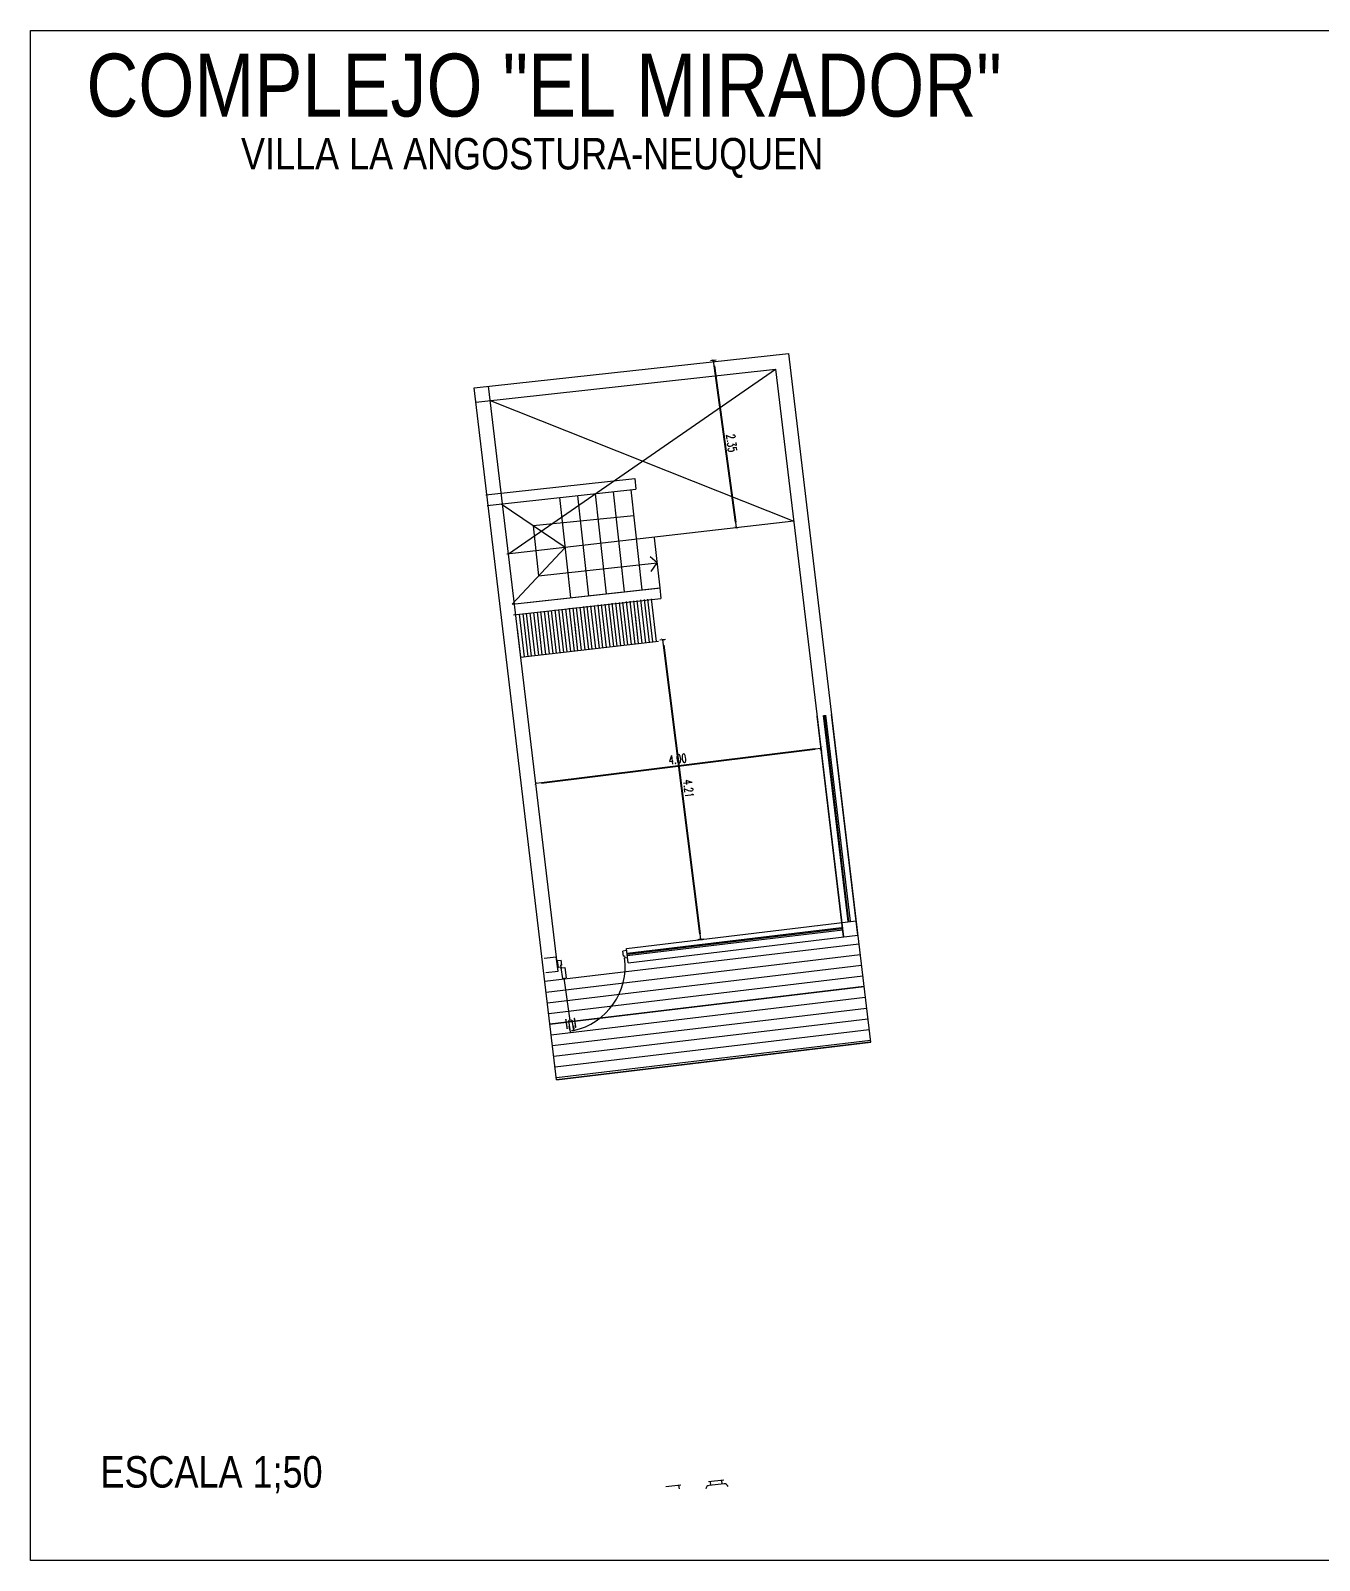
# Model space of a CAD drawing. Header units: millimetres. Extents: x 4525 to 9082, y 179 to 563.
# Drawn here: x 5369.83 to 5387.77, y 431.5 to 452.79 of the extents above; entities that cross this region are included whole.
import ezdxf

# ---------------------------------------------------------------- set-up
doc = ezdxf.new("R2010")
doc.units = ezdxf.units.MM
doc.header["$LTSCALE"] = 100
doc.layers.get('DEFPOINTS').update_dxf_attribs({"lineweight": 5})
for name, color, linetype, lineweight in [('003-Equipamiento', 251, 'Continuous', 9), ('004-Carpinterias', 1, 'Continuous', 18), ('006-Cotas parciales', 7, 'Continuous', 5), ('A01-Barrido', 250, 'Continuous', 5), ('A01-Carpinterias', 1, 'Continuous', 18), ('HATCH MUROS', 251, 'Continuous', 9)]:
    doc.layers.add(name, color=color, linetype=linetype, lineweight=lineweight)
doc.styles.add('AREAL', font='ARIALN.TTF')
doc.styles.add('COTAS', font='ROMANS.shx', dxfattribs={"width": 0.7})
doc.dimstyles.new('COTA40', dxfattribs={"dimscale": 0.4, "dimtxt": 0.3, "dimasz": 0.2, "dimexe": 0, "dimexo": 0, "dimgap": 0.09, "dimtad": 1, "dimzin": 0, "dimdsep": 46, "dimtxsty": 'COTAS', "dimblk1": 'COTA_N', "dimblk2": 'COTA_N', "dimsah": 1, "dimcen": 0.1, "dimclrd": 1, "dimclre": 8, "dimclrt": 5, "dimaunit": 1, "dimadec": 3, "dimazin": 0, "dimtfac": 1, "dimtix": 1, "dimtmove": 2, "dimatfit": 3, "dimldrblk": 'COTA_N', "dimfxl": 0, "dimtolj": 1, "dimtzin": 0, "dimarcsym": 0})

# ---------------------------------------------------------------- blocks, each defined once
blk = doc.blocks.new('COTA_N')
for p, q in [((-1, 0), (0, 0)), ((0, 0.5), (0, -0.5))]:
    blk.add_line(p, q)
at = {"const_width": 0.065}
blk.add_lwpolyline([(0.1414213562373163, 0.1414213562373021), (0.2828427124746327, 0.2828427124746187), (0, 0), (-0.1414213562373021, -0.1414213562373021), (-0.2828427124746185, -0.2828427124746185)], dxfattribs=at)
blk = doc.blocks.new('*D575')
at = {"layer": '006-Cotas parciales', "color": 1, "lineweight": -2, "ltscale": 100}
blk.add_line((5376.938986686926, 442.3185575286082), (5380.750320371641, 442.7913000244541), dxfattribs=at)
at = {"layer": 'DEFPOINTS', "color": 0, "ltscale": 100}
for p in [(5380.829711985747, 442.8011474408456), (5380.829711985747, 442.8011474408461), (5376.85959507282, 442.3087101122157)]:
    blk.add_point(p, dxfattribs=at)
at = {"layer": '006-Cotas parciales', "color": 1, "lineweight": -2, "ltscale": 100, "yscale": 0.08000000000000002, "zscale": 0.08000000000000007}
for p, xscale, rotation in [((5380.829711985747, 442.8011474408461), 0.08000000000000003, 7.070625202405801), ((5376.85959507282, 442.3087101122162), 0.08000000000000002, 187.0706252024058)]:
    blk.add_blockref('COTA_N', p, dxfattribs=dict(at, xscale=xscale, rotation=rotation))
at = {"layer": '006-Cotas parciales', "color": 5, "ltscale": 100, "insert": (5378.832836629613, 442.6501987134586), "char_height": 0.12, "attachment_point": 5, "rotation": 7.070625202405801, "style": 'COTAS'}
blk.add_mtext('\\A1;4.00', dxfattribs=at)
blk = doc.blocks.new('*D576')
at = {"layer": '006-Cotas parciales', "color": 1, "lineweight": -2, "ltscale": 100}
blk.add_line((5378.636715509871, 444.2348751372627), (5379.144104891818, 440.217504572279), dxfattribs=at)
at = {"layer": 'DEFPOINTS', "color": 0, "ltscale": 100}
for p in [(5378.626691234235, 444.3142446143806), (5379.154129167485, 440.138135095165), (5379.154129167469, 440.1381350951631)]:
    blk.add_point(p, dxfattribs=at)
at = {"layer": '006-Cotas parciales', "color": 1, "lineweight": -2, "ltscale": 100, "xscale": 0.08000000000000002, "yscale": 0.08000000000000002, "zscale": 0.08000000000000007}
for p, rotation in [((5378.62669123422, 444.3142446143787), 97.19827971644104), ((5379.154129167469, 440.1381350951631), 277.198279716441)]:
    blk.add_blockref('COTA_N', p, dxfattribs=dict(at, rotation=rotation))
at = {"layer": '006-Cotas parciales', "color": 5, "ltscale": 100, "insert": (5378.985653573384, 442.2382189855526), "char_height": 0.12, "attachment_point": 5, "rotation": 277.19827971644105, "style": 'COTAS'}
blk.add_mtext('\\A1;4.21', dxfattribs=at)
blk = doc.blocks.new('*D581')
at = {"layer": '006-Cotas parciales', "color": 1, "lineweight": -2, "ltscale": 100}
blk.add_line((5379.343558670384, 448.1220828132826), (5379.638962124557, 445.9480657091821), dxfattribs=at)
at = {"layer": 'DEFPOINTS', "color": 0, "ltscale": 100}
for p in [(5379.33278732519, 448.2013543600237), (5379.649733469787, 445.868794162446), (5379.649733469769, 445.8687941624435)]:
    blk.add_point(p, dxfattribs=at)
at = {"layer": '006-Cotas parciales', "color": 1, "lineweight": -2, "ltscale": 100, "yscale": 0.08000000000000002, "zscale": 0.08000000000000007}
for p, xscale, rotation in [((5379.332787325172, 448.2013543600212), 0.08000000000000002, 97.73790831095839), ((5379.649733469769, 445.8687941624435), 0.08000000000000003, 277.7379083109584)]:
    blk.add_blockref('COTA_N', p, dxfattribs=dict(at, xscale=xscale, rotation=rotation))
at = {"layer": '006-Cotas parciales', "color": 5, "ltscale": 100, "insert": (5379.586386253557, 447.0479998754859), "char_height": 0.12, "attachment_point": 5, "rotation": 277.7379083109584, "style": 'COTAS'}
blk.add_mtext('\\A1;2.35', dxfattribs=at)

msp = doc.modelspace()

# ---------------------------------------------------------------- linework, layer by layer
at = {"layer": '003-Equipamiento'}
for p, q in [((5378.669353497417, 432.5238238639309), (5378.879799026506, 432.5470357278846)), ((5378.858689201256, 432.4944041165252), (5378.853207511052, 432.544102718845)), ((5379.476182173966, 432.6128160682227), (5379.265736648673, 432.5896041698771)), ((5379.481663872295, 432.5631174667984), (5379.271218347001, 432.5399055684525)), ((5379.297809861975, 432.542838581838), (5379.292328163649, 432.5925371832619)), ((5379.455072357318, 432.5601844534131), (5379.449590658993, 432.6098830548372))]:
    msp.add_line(p, q, dxfattribs=at)
for centre, start, end in [((5379.276700045329, 432.4902069670302), 96.29421578275976, 179.1691994338299), ((5379.487145570623, 432.5134188653738), 13.41923213163287, 96.29421578275976)]:
    msp.add_arc(centre, 0.05, start, end, dxfattribs=at)
at = {"layer": '004-Carpinterias', "linetype": 'Continuous', "extrusion": (-0.02102444757590097, 0.1444198270646843, 0.9892931244857284)}
for p, q in [((5377.234795281975, 439.5977945160265, 1.951160291057041), (5377.213417626393, 439.7446405775342, 1.929268967170165)), ((5377.262615118225, 439.7503030999014, 3.847897563919751), (5377.283992773806, 439.6034570383934, 3.869788887806627)), ((5377.341086874297, 439.0134355361458, 2.03872558660442), (5377.255576251971, 439.6008197821774, 1.951160291056957)), ((5377.343821327749, 438.8488795864777, 2.062806045244221), (5377.320305904299, 439.0104102699954, 2.038725586604434)), ((5377.361867844293, 439.0164608022959, 2.038725586604505), (5377.383245499875, 438.8696147407886, 2.060616910491325))]:
    msp.add_line(p, q, dxfattribs=at)
at = {"layer": '004-Carpinterias', "color": 1, "linetype": 'Continuous', "extrusion": (-0.02102444757590097, 0.1444198270646843, 0.9892931244857284)}
for p, q in [((5377.361867844294, 439.0164608022962, 2.038725586604491), (5377.320305904299, 439.0104102699954, 2.038725586604434)), ((5377.331992345503, 438.9301344948951, 2.050692832949215), (5377.322096645456, 438.9286938919587, 2.050692832949286)), ((5377.322096645572, 438.9286938919758, 2.050692832949286), (5377.328937502678, 438.8817031015944, 2.057698064149809)), ((5377.33883320273, 438.8831437044716, 2.057698064158478), (5377.328937502688, 438.8817031015359, 2.057698064158535)), ((5377.383245499875, 438.8696147407883, 2.060616910491353), (5377.356527109934, 438.8657251128888, 2.060616910491325)), ((5377.373554285725, 438.9361850272296, 2.050692832949201), (5377.383449985768, 438.9376256301641, 2.050692832949286)), ((5377.38039514284, 438.8891942367895, 2.057698064158449), (5377.390290842881, 438.8906348397246, 2.057698064158421)), ((5377.383449985649, 438.937625630147, 2.050692832949258), (5377.390290842873, 438.8906348397826, 2.057698064149781))]:
    msp.add_line(p, q, dxfattribs=at)
at = {"layer": '004-Carpinterias', "color": 1, "linetype": 'Continuous'}
msp.add_line((5377.383245499876, 438.8696147407886, 2.060616910491353), (5377.356527109934, 438.8657251128888, 2.060616910491325), dxfattribs=at)
at = {"layer": '004-Carpinterias', "ltscale": 0.01, "const_width": 0.02, "elevation": 2.060616905342868}
for points in [[(5377.3966281788, 439.0484078428635), (5377.416796619884, 438.9098680423446)], [(5377.277879778385, 439.031120607653), (5377.298048219468, 438.8925808071338)]]:
    msp.add_lwpolyline(points, dxfattribs=at)
at = {"layer": 'A01-Barrido', "linetype": 'Continuous', "extrusion": (-0.02102444757590097, 0.1444198270646843, 0.9892931244857284)}
msp.add_circle((-5384.473027315845, 336.1312142370228, -47.63648413398302), 0.007500008106809762, dxfattribs=at)
msp.add_arc((-5384.44953726283, 336.1164700062507, -47.63648413398286), 0.9160055875241548, 94.09987707240775, 179.6662266810925, dxfattribs=at)
at = {"layer": 'A01-Carpinterias', "linetype": 'Continuous', "extrusion": (-0.02102444757590097, 0.1444198270646843, 0.9892931244857284)}
for p, q in [((5378.121801376531, 439.9847599224228, 3.831930307172448), (5378.072322881716, 439.9775569085331, 3.831930307172349)), ((5378.082299115594, 439.9090287835285, 3.842146252798861), (5378.072322881716, 439.9775569085331, 3.831930307172349)), ((5378.082299115594, 439.9090287835285, 3.842146252798861), (5378.09714266578, 439.9111896879492, 3.842146252798861)), ((5378.09714266578, 439.9111896879492, 3.842146252798861), (5378.10141820211, 439.8818204385881, 3.846524523097108)), ((5378.121801376532, 439.9847599224237, 3.831930307172335), (5378.123226553569, 439.9749701849893, 3.833389728764906)), ((5377.161919557963, 439.8450215954178, 1.913520623936215), (5377.211398004702, 439.8522246023098, 1.913520623936101)), ((5377.176171328314, 439.7471242213302, 1.928114839823344), (5377.161919557963, 439.8450215954178, 1.913520623936215)), ((5377.210806225024, 439.7521663238245, 1.928114839823245), (5377.176171328314, 439.7471242213302, 1.928114839823344)), ((5377.221374238581, 439.7836964773064, 1.923736569562443), (5377.206530688397, 439.7815355728856, 1.923736569562486)), ((5377.206530688397, 439.7815355728856, 1.923736569562486), (5377.210806225024, 439.7521663238245, 1.928114839823245)), ((5377.221374238581, 439.7836964773064, 1.923736569562443), (5377.211398004702, 439.8522246023098, 1.913520623936101)), ((5377.221053178232, 439.7442525676003, 3.847897563919779), (5377.262615118225, 439.7503030999014, 3.847897563919751)), ((5378.10141820211, 439.8818204385881, 3.846524523097108), (5378.136053146917, 439.8868625480839, 3.84652452309708)), ((5378.136053146917, 439.8868625480839, 3.84652452309708), (5378.134627969879, 439.8966522855177, 3.845065101504622)), ((5377.234795281975, 439.5977945160265, 1.951160291057041), (5377.276357221967, 439.6038450483273, 1.951160291057013))]:
    msp.add_line(p, q, dxfattribs=at)
at = {"layer": 'HATCH MUROS', "color": 4, "linetype": 'ByBlock', "ltscale": 100}
for p, q in [((5369.829516947051, 452.7894059098998), (5407.386818055351, 452.7894059098998)), ((5369.829516947051, 431.4970564408104), (5369.829516947051, 452.7894059098998)), ((5407.386818055351, 431.4970564408104), (5369.829516947051, 431.4970564408104))]:
    msp.add_line(p, q, dxfattribs=at)
at = {"layer": 'HATCH MUROS', "color": 0, "ltscale": 100}
for p, q in [((5376.002360256007, 447.8185397321502, 1.918628596749272), (5380.375892073112, 448.2969663420498, 1.918628596749272)), ((5376.024108789146, 447.6197257454539, 1.918628596749272), (5380.198826619554, 448.0764038222147, 1.918628596749272)), ((5376.165474254545, 446.3274348319234, 1.918628596749272), (5378.237908521774, 446.5541412427082, 1.918628596749272)), ((5376.181785654401, 446.178324341901, 1.918628596749272), (5378.254219921628, 446.4050307526851, 1.918628596749272)), ((5377.191442195349, 446.288772047839, 1.918628596749272), (5377.343635365624, 444.8970690475136, 1.918628596749272)), ((5377.439959678861, 446.315957714278, 1.918628596749272), (5377.592152849134, 444.9242547139517, 1.918628596749272)), ((5377.688477162372, 446.3431433807161, 1.918628596749272), (5377.840670332645, 444.9514403803902, 1.918628596749272)), ((5377.936994645882, 446.3703290471541, 1.918628596749272), (5378.089187816156, 444.9786260468283, 1.918628596749272)), ((5378.18551212939, 446.3975147135918, 1.918628596749272), (5378.337705299665, 445.0058117132664, 1.918628596749272)), ((5378.185512129389, 446.397514713592, 1.918628596749272), (5378.337705299663, 445.0058117132664, 1.918628596749272)), ((5377.267538780487, 445.5929205476766, 1.918628596749272), (5376.380599641097, 446.200072875039, 1.918628596749272)), ((5380.453060883151, 445.9605160502888, 1.918628596749272), (5376.456719507081, 445.5042239215997, 1.918628596749272)), ((5378.510126198034, 445.7288488798669, 1.918628596749272), (5378.586222783171, 445.0329973797042, 1.918628596749272)), ((5377.267538780487, 445.5929205476766, 1.918628596749272), (5376.532839373067, 444.8083749681604, 1.918628596749272)), ((5376.532839373066, 444.8083749681604, 1.918628596749272), (5378.586222783251, 445.0329973789696, 1.918628596749272)), ((5376.532839373066, 444.8083749681604, 1.918628596749272), (5378.557007093944, 445.0298014356164, 1.918628596749272)), ((5376.549150772919, 444.659264478138, 1.918628596749272), (5378.602534183026, 444.88388688968, 1.918628596749272)), ((5377.771290274318, 444.8010315063985, 1.918628596749272), (5377.840524428143, 444.205039365558, 1.918628596749272)), ((5377.820956286054, 444.8068010192179, 1.918628596749272), (5377.890190439879, 444.2108088783767, 1.918628596749272)), ((5377.870622297793, 444.8125705320368, 1.918628596749272), (5377.939856451616, 444.2165783911954, 1.918628596749272)), ((5377.920288309529, 444.8183400448552, 1.918628596749272), (5377.989522463353, 444.222347904014, 1.918628596749272)), ((5377.969954321264, 444.8241095576737, 1.918628596749272), (5378.03918847509, 444.228117416833, 1.918628596749272)), ((5378.019620333002, 444.8298790704931, 1.918628596749272), (5378.088854486828, 444.2338869296519, 1.918628596749272)), ((5378.069286344738, 444.8356485833115, 1.918628596749272), (5378.138520498563, 444.2396564424706, 1.918628596749272)), ((5378.118952356475, 444.8414180961307, 1.918628596749272), (5378.1881865103, 444.2454259552892, 1.918628596749272)), ((5378.168618368213, 444.8471876089494, 1.918628596749272), (5378.237852522037, 444.2511954681082, 1.918628596749272)), ((5378.218284379948, 444.8529571217683, 1.918628596749272), (5378.287518533773, 444.2569649809269, 1.918628596749272)), ((5378.267950391685, 444.8587266345872, 1.918628596749272), (5378.337184545509, 444.2627344937458, 1.918628596749272)), ((5378.267950391684, 444.858726634587, 1.918628596749272), (5378.337184545508, 444.2627344937455, 1.918628596749272)), ((5378.317616403419, 444.8644961474054, 1.918628596749272), (5378.386850557244, 444.2685040065645, 1.918628596749272)), ((5378.367282415155, 444.8702656602241, 1.918628596749272), (5378.436516568981, 444.2742735193831, 1.918628596749272)), ((5378.416948426892, 444.8760351730432, 1.918628596749272), (5378.486182580717, 444.2800430322018, 1.918628596749272)), ((5378.416948426892, 444.876035173043, 1.918628596749272), (5378.486182580717, 444.2800430322018, 1.918628596749272)), ((5378.466614438627, 444.8818046858619, 1.918628596749272), (5378.535848592453, 444.2858125450205, 1.918628596749272)), ((5376.628972004377, 444.6683327115664, 1.918628596749272), (5376.698206158202, 444.0723405707259, 1.918628596749272)), ((5376.678638016113, 444.6741022243855, 1.918628596749272), (5376.747872169938, 444.0781100835443, 1.918628596749272)), ((5376.72830402785, 444.6798717372042, 1.918628596749272), (5376.797538181675, 444.0838795963633, 1.918628596749272)), ((5376.777970039587, 444.6856412500229, 1.918628596749272), (5376.847204193412, 444.0896491091822, 1.918628596749272)), ((5376.827636051325, 444.6914107628418, 1.918628596749272), (5376.896870205148, 444.0954186220006, 1.918628596749272)), ((5376.87730206306, 444.6971802756607, 1.918628596749272), (5376.946536216885, 444.1011881348198, 1.918628596749272)), ((5376.926968074797, 444.7029497884792, 1.918628596749272), (5376.996202228621, 444.1069576476385, 1.918628596749272)), ((5376.976634086533, 444.7087193012981, 1.918628596749272), (5377.045868240358, 444.1127271604574, 1.918628596749272)), ((5377.02630009827, 444.714488814117, 1.918628596749272), (5377.095534252094, 444.1184966732758, 1.918628596749272)), ((5377.075966110006, 444.7202583269355, 1.918628596749272), (5377.145200263831, 444.1242661860948, 1.918628596749272)), ((5377.125632121742, 444.7260278397544, 1.918628596749272), (5377.194866275569, 444.1300356989137, 1.918628596749272)), ((5377.175298133479, 444.7317973525733, 1.918628596749272), (5377.244532287304, 444.1358052117321, 1.918628596749272)), ((5377.224964145218, 444.7375668653922, 1.918628596749272), (5377.294198299041, 444.141574724551, 1.918628596749272)), ((5377.274630156953, 444.7433363782109, 1.918628596749272), (5377.343864310778, 444.14734423737, 1.918628596749272)), ((5377.324296168688, 444.7491058910296, 1.918628596749272), (5377.393530322514, 444.1531137501887, 1.918628596749272)), ((5377.373962180426, 444.7548754038488, 1.918628596749272), (5377.44319633425, 444.1588832630073, 1.918628596749272)), ((5377.423628192162, 444.7606449166672, 1.918628596749272), (5377.492862345987, 444.1646527758263, 1.918628596749272)), ((5377.473294203901, 444.7664144294864, 1.918628596749272), (5377.542528357725, 444.1704222886454, 1.918628596749272)), ((5377.522960215638, 444.772183942305, 1.918628596749272), (5377.592194369461, 444.1761918014641, 1.918628596749272)), ((5377.572626227373, 444.777953455124, 1.918628596749272), (5377.641860381198, 444.1819613142825, 1.918628596749272)), ((5377.622292239109, 444.7837229679427, 1.918628596749272), (5377.691526392935, 444.1877308271017, 1.918628596749272)), ((5377.671958250845, 444.7894924807611, 1.918628596749272), (5377.74119240467, 444.1935003399204, 1.918628596749272)), ((5377.721624262582, 444.79526199358, 1.918628596749272), (5377.790858416406, 444.1992698527391, 1.918628596749272)), ((5377.844089165068, 444.607664995659, 1.918628596749272), (5377.890190439879, 444.2108088783767, 1.918628596749272)), ((5378.042753212015, 444.6307430469342, 1.918628596749272), (5378.088854486828, 444.2338869296519, 1.918628596749272)), ((5378.191751247225, 444.6480515853905, 1.918628596749272), (5378.237852522037, 444.2511954681082, 1.918628596749272)), ((5378.241417258962, 444.6538210982094, 1.918628596749272), (5378.287518533773, 444.2569649809269, 1.918628596749272)), ((5378.340749282432, 444.6653601238468, 1.918628596749272), (5378.386850557244, 444.2685040065645, 1.918628596749272)), ((5378.39041529417, 444.6711296366657, 1.918628596749272), (5378.436516568981, 444.2742735193831, 1.918628596749272)), ((5378.440081305905, 444.6768991494842, 1.918628596749272), (5378.486182580717, 444.2800430322018, 1.918628596749272)), ((5376.602438871653, 444.4634271751893, 1.918628596749272), (5376.648540146465, 444.066571057907, 1.918628596749272)), ((5376.8011029186, 444.4865052264645, 1.918628596749272), (5376.847204193412, 444.0896491091822, 1.918628596749272)), ((5376.999766965547, 444.5095832777398, 1.918628596749272), (5377.045868240359, 444.1127271604574, 1.918628596749272)), ((5377.198431012494, 444.532661329015, 1.918628596749272), (5377.244532287304, 444.1358052117324, 1.918628596749272)), ((5377.397095059439, 444.5557393802899, 1.918628596749272), (5377.44319633425, 444.1588832630073, 1.918628596749272)), ((5377.546093094649, 444.5730479187465, 1.918628596749272), (5377.592194369461, 444.1761918014641, 1.918628596749272)), ((5377.595759106386, 444.5788174315651, 1.918628596749272), (5377.641860381198, 444.1819613142825, 1.918628596749272)), ((5376.648540146465, 444.066571057907, 1.918628596749272), (5378.56940567757, 444.2897065329697, 1.918628596749272)), ((5378.145772144216, 439.816270866811, 1.918628596749272), (5378.122051875956, 440.0148592573912, 1.918628596749272)), ((5377.169851205666, 439.6997025901046, 1.918628596749272), (5377.146130937405, 439.8982909806859, 1.918628596749272)), ((5381.427565902498, 439.4831938558692, 1.918628596749272), (5377.058106926134, 438.9612865139015, 1.918628596749272)), ((5381.427565902498, 439.4831938558702, 1.918628596749272), (5377.058106926134, 438.9612865139025, 1.918628596749272)), ((5377.058106926134, 438.9612865139025, 1.918628596749272), (5381.427051518921, 439.4831324156389, 1.918628596749272)), ((5377.058106926134, 438.9612865139035, 1.918628596749272), (5381.427051518921, 439.4831324156399, 1.918628596749272)), ((5381.519885061755, 438.7086764516692, 1.918628596749272), (5377.150426085392, 438.1867691097015, 1.918628596749272)), ((5381.519885061755, 438.7086764516702, 1.918628596749272), (5377.150426085392, 438.1867691097025, 1.918628596749272)), ((5377.150426085392, 438.1867691097025, 1.918628596749272), (5381.519370678178, 438.7086150114389, 1.918628596749272)), ((5377.150426085392, 438.1867691097036, 1.918628596749272), (5381.519370678178, 438.7086150114399, 1.918628596749272))]:
    msp.add_line(p, q, dxfattribs=at)
at = {"layer": 'HATCH MUROS', "color": 0, "linetype": 'ByBlock', "ltscale": 100}
for p, q in [((5380.377399535237, 448.2971312453874, 1.918628596749272), (5381.078089188785, 442.4077913165128, 1.918628596749272)), ((5376.479015983622, 445.5067696767756, 1.918628596749272), (5380.198826619554, 448.0764038222147, 1.918628596749272)), ((5380.198826619554, 448.0764038222147, 1.918628596749272), (5380.879495921762, 442.3841119100003, 1.918628596749272)), ((5377.150426085388, 438.1867691097011, 1.918628596749272), (5376.002360256007, 447.8185397321502, 1.918628596749272)), ((5377.169845008105, 439.6997018498406, 1.918628596749272), (5376.200948652558, 447.842260001124, 1.918628596749272)), ((5376.224829695609, 447.6416828791459, 1.918628596749272), (5380.453060883151, 445.9605160502888, 1.918628596749272)), ((5378.237908521774, 446.5541412427082, 1.918628596749272), (5378.254219921628, 446.4050307526851, 1.918628596749272)), ((5378.586222783171, 445.032997379704, 1.918628596749272), (5378.602534183025, 444.8838868896816, 1.918628596749272)), ((5381.142993929958, 440.1742201222065, 1.918628596749272), (5380.775112191634, 443.2474168468058, 1.918628596749272)), ((5381.341576183251, 440.1979917161162, 1.918628596749272), (5380.973694444928, 443.2711884407155, 1.918628596749272)), ((5380.879495921762, 442.3841119100003, 1.918628596749272), (5381.142700774647, 440.1742371651641, 1.918628596749272)), ((5381.078089188785, 442.4077913165128, 1.918628596749272), (5381.520745225998, 438.7087301264713, 1.918628596749272)), ((5378.122051875956, 440.0148592573914, 1.918628596749272), (5381.31785591499, 440.3965801066974, 1.918628596749272)), ((5378.145772144216, 439.81627086681, 1.918628596749272), (5381.341576183251, 440.1979917161162, 1.918628596749272)), ((5378.147039175006, 439.816422206524, 1.918628596749272), (5381.342843214042, 440.1981430558303, 1.918628596749272)), ((5376.976787829496, 439.8780638972395, 1.918628596749272), (5377.146130937405, 439.8982909806858, 1.918628596749272)), ((5377.000508097757, 439.6794755066583, 1.918628596749272), (5377.169851205666, 439.6997025901046, 1.918628596749272)), ((5377.150397527183, 438.1870087005561, 1.918628596749272), (5381.520745225998, 438.7087301264713, 1.918628596749272)), ((5377.347747020061, 438.2102889204814, 1.918628596749272), (5377.150426085388, 438.1867691097011, 1.918628596749272))]:
    msp.add_line(p, q, dxfattribs=at)
at = {"layer": 'HATCH MUROS', "color": 2, "ltscale": 100}
for p, q in [((5378.224983389723, 446.0365768913852, 1.918628596749272), (5376.824069210792, 445.8964967113577, 1.918628596749272)), ((5376.824069210792, 445.8964967113577, 1.918628596749272), (5376.900189076778, 445.2006477579188, 1.918628596749272)), ((5378.548174490604, 445.3809231297857, 1.918628596749272), (5378.453373186449, 445.4631762232545, 1.918628596749272)), ((5376.900189076778, 445.2006477579188, 1.918628596749272), (5378.548180520186, 445.3808679933431, 1.918628596749272)), ((5378.468464001641, 445.2624259009037, 1.918628596749272), (5378.548174490604, 445.3809231297857, 1.918628596749272))]:
    msp.add_line(p, q, dxfattribs=at)
at = {"layer": 'HATCH MUROS', "color": 3, "ltscale": 100}
for p, q in [((5381.208027794205, 440.389426960217, 1.918628596749272), (5380.865366441986, 443.2582210945719, 1.918628596749272)), ((5381.219377898043, 440.3907826663945, 1.918628596749272), (5380.876716195432, 443.2595797342561, 1.918628596749272)), ((5381.240563015191, 440.3933131096911, 1.918628596749272), (5380.897900658571, 443.2621156529828, 1.918628596749272)), ((5378.130025860612, 439.9481002830855, 1.918628596749272), (5381.113809763472, 440.3044965175315, 1.918628596749272)), ((5378.131381566789, 439.9367501792485, 1.918628596749272), (5381.1241004045, 440.2942136414965, 1.918628596749272)), ((5378.133912010086, 439.9155650621004, 1.918628596749272), (5381.131816232418, 440.2736478894273, 1.918628596749272))]:
    msp.add_line(p, q, dxfattribs=at)
at = {"layer": 'HATCH MUROS', "color": 4, "ltscale": 100}
for p, q in [((5376.986756234391, 439.5570290047136, 1.918628596749272), (5381.357758176435, 440.0791206452676, 1.918628596749272)), ((5377.004546435586, 439.4080877117777, 1.918628596749272), (5381.37554837763, 439.9301793523317, 1.918628596749272)), ((5377.022336636782, 439.2591464188418, 1.918628596749272), (5381.393338578826, 439.7812380593958, 1.918628596749272)), ((5377.040126837977, 439.1102051259059, 1.918628596749272), (5381.411128780021, 439.6322967664599, 1.918628596749272)), ((5377.057917039173, 438.96126383297, 1.918628596749272), (5381.428918981217, 439.483355473524, 1.918628596749272)), ((5377.057917039173, 438.96126383297, 1.918628596749272), (5381.428918981217, 439.483355473524, 1.918628596749272)), ((5377.058106926132, 438.9612865139034, 1.918628596749272), (5381.429108868177, 439.4833781544574, 1.918628596749272)), ((5377.075707240369, 438.8123225400341, 1.918628596749272), (5381.446709182413, 439.3344141805881, 1.918628596749272)), ((5377.093497441564, 438.6633812470982, 1.918628596749272), (5381.464499383608, 439.1854728876522, 1.918628596749272)), ((5377.11128764276, 438.5144399541624, 1.918628596749272), (5381.482289584804, 439.0365315947163, 1.918628596749272)), ((5377.129077843955, 438.3654986612265, 1.918628596749272), (5381.500079785999, 438.8875903017804, 1.918628596749272)), ((5377.146868045151, 438.2165573682906, 1.918628596749272), (5381.517869987195, 438.7386490088446, 1.918628596749272)), ((5377.15042608539, 438.1867691097034, 1.918628596749272), (5381.521428027434, 438.7088607502574, 1.918628596749272))]:
    msp.add_line(p, q, dxfattribs=at)

# ---------------------------------------------------------------- texts
at = {"style": 'AREAL'}
for s, height, p in [('COMPLEJO "EL MIRADOR"', 0.875, (5370.605796840668, 451.5936111808139, -2.75)), ('VILLA LA ANGOSTURA-NEUQUEN', 0.4375, (5372.757782545873, 450.8572940371122, -1.375)), ('ESCALA 1;50', 0.4375, (5370.801681921336, 432.5104448159554, -1.375))]:
    msp.add_text(s, height=height, dxfattribs=at).set_placement(p)

# ---------------------------------------------------------------- dimensions: what is measured, and where the dimension line sits
at = {"layer": '006-Cotas parciales', "ltscale": 100}
for p1, p2, distance, picture, middle in [((5379.332787325191, 448.2013543600237, 1.918628596749273), (5379.649733469788, 445.868794162446, 1.918628596749272), -1.9262222652477017e-11, '*D581', (5379.586386253557, 447.0479998754859, 1.918628596749273)), ((5378.626691234236, 444.3142446143807, 1.918628596749273), (5379.154129167486, 440.1381350951651, 1.918628596749272), -1.649834212727952e-11, '*D576', (5378.985653573384, 442.2382189855526, 1.918628596749273))]:
    dim = msp.add_aligned_dim(p1=p1, p2=p2, distance=distance, dimstyle='COTA40', dxfattribs=at)
    dim.commit()
    dim.dimension.update_dxf_attribs({"geometry": picture, "text_midpoint": middle})
at = {"layer": '006-Cotas parciales', "color": 0, "ltscale": 100}
dim = msp.add_aligned_dim(p1=(5376.85959507282, 442.3087101122158, 1.918628596749272), p2=(5380.829711985747, 442.8011474408456, 1.918628596749272), distance=4.5130020940996507e-13, dimstyle='COTA40', dxfattribs=at)
dim.commit()
dim.dimension.update_dxf_attribs({"geometry": '*D575', "text_midpoint": (5378.832836629613, 442.6501987134586, 1.918628596749272)})

doc.saveas('drawing.dxf')
